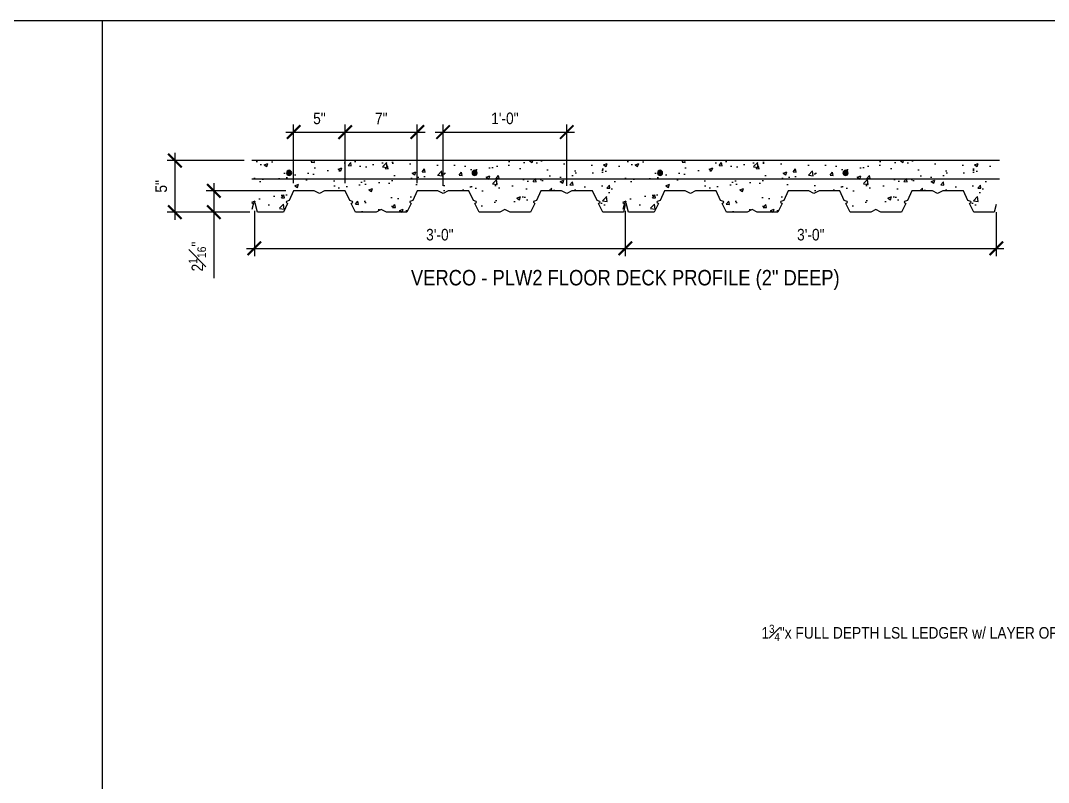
# Model space of a CAD drawing. Header units: inches. Extents: x -2661 to 42767, y -1222 to 9099.
# Drawn here: x 676.2 to 775.9, y 2013.6 to 2087.5 of the extents above; entities that cross this region are included whole.
import ezdxf
from ezdxf import colors
from ezdxf.entities.mleader import LeaderData, LeaderLine
from ezdxf.math import Vec2, Vec3

# ---------------------------------------------------------------- set-up
doc = ezdxf.new("R2010")
doc.units = ezdxf.units.IN
doc.header["$LTSCALE"] = 12
doc.header["$MEASUREMENT"] = 0
doc.header["$PDMODE"] = 3
doc.layers.get('0').update_dxf_attribs({"linetype": 'CONTINUOUS'})
doc.layers.get('DefPoints').update_dxf_attribs({"color": 251, "linetype": 'CONTINUOUS'})
doc.layers.add('DESIGNER COMMENTS', color=221, linetype='CONTINUOUS', plot=False)
doc.layers.add('S-ANNO-GRID-NONPLOT', color=251, linetype='CONTINUOUS', plot=False)
for name, color, linetype in [('S-ANNO-NOTE', 4, 'CONTINUOUS'), ('S-CONC', 4, 'CONTINUOUS'), ('S-REBAR', 7, 'CONTINUOUS'), ('S-STEEL', 4, 'CONTINUOUS')]:
    doc.layers.add(name, color=color, linetype=linetype)
doc.layers.add('S-HATCH2', color=2, linetype='CONTINUOUS', transparency=0.5)
doc.styles.add('Arial', font='arial.ttf', dxfattribs={"width": 0.85})
doc.dimstyles.new('DIM-12_Se', dxfattribs={"dimscale": 12, "dimtxt": 0.09375, "dimasz": 0.109375, "dimexe": 0.0625, "dimexo": 0.0625, "dimgap": 0.0625, "dimtad": 1, "dimdec": 4, "dimzin": 11, "dimdsep": 46, "dimlunit": 4, "dimtxsty": 'Arial', "dimblk": 'ARCHTICK', "dimcen": 0.125, "dimdle": 0.0625, "dimclrd": 256, "dimclre": 256, "dimclrt": 4, "dimadec": 0, "dimazin": 0, "dimtfac": 0.75, "dimtdec": 4, "dimtmove": 0, "dimatfit": 3, "dimfxl": 1, "dimfrac": 1, "dimtolj": 1, "dimtzin": 0, "dimarcsym": 0})

# ---------------------------------------------------------------- blocks, each defined once
blk = doc.blocks.new('Se_24x36_STARTERS_GRID')
for p, q in [((-279.627, 276), (-186.418, 276)), ((-186.418, -92), (-186.418, 276)), ((-186.418, 276), (-93.209, 276))]:
    blk.add_line(p, q)
blk = doc.blocks.new('_ARCHTICK')
at = {"color": 0, "linetype": 'ByBlock', "const_width": 0.15}
blk.add_lwpolyline([(-0.5, -0.5), (0.5, 0.5)], dxfattribs=at)
blk = doc.blocks.new('*D1845')
at = {"layer": 'DefPoints', "color": 0, "transparency": 16777216}
for p in [(698.883, 2069.823), (734.883, 2069.823), (734.883, 2065.427)]:
    blk.add_point(p, dxfattribs=at)
at = {"layer": 'DESIGNER COMMENTS', "lineweight": -2, "transparency": 16777216}
for p, q in [((698.883, 2069.073), (698.883, 2064.677)), ((734.883, 2069.073), (734.883, 2064.677)), ((698.133, 2065.427), (735.633, 2065.427))]:
    blk.add_line(p, q, dxfattribs=at)
at = {"layer": 'DESIGNER COMMENTS', "lineweight": -2, "transparency": 16777216, "xscale": 1.3125, "yscale": 1.3125, "zscale": 1.3125, "rotation": 180}
blk.add_blockref('_ARCHTICK', (698.883, 2065.427), dxfattribs=at)
at = {"layer": 'DESIGNER COMMENTS', "lineweight": -2, "transparency": 16777216, "xscale": 1.3125, "yscale": 1.3125, "zscale": 1.3125}
blk.add_blockref('_ARCHTICK', (734.883, 2065.427), dxfattribs=at)
at = {"layer": 'DESIGNER COMMENTS', "color": 4, "transparency": 16777216, "insert": (716.883, 2066.751), "char_height": 1.125, "attachment_point": 5, "style": 'Arial'}
blk.add_mtext('\\A1;3\'-0"', dxfattribs=at)
blk = doc.blocks.new('*D1846')
at = {"layer": 'DefPoints', "color": 0, "transparency": 16777216}
for p in [(698.633, 2073.948), (691.169, 2068.948), (699.133, 2068.948)]:
    blk.add_point(p, dxfattribs=at)
at = {"layer": 'DESIGNER COMMENTS', "lineweight": -2, "transparency": 16777216}
for p, q in [((697.883, 2073.948), (690.419, 2073.948)), ((691.169, 2074.698), (691.169, 2068.198)), ((698.383, 2068.948), (690.419, 2068.948))]:
    blk.add_line(p, q, dxfattribs=at)
at = {"layer": 'DESIGNER COMMENTS', "lineweight": -2, "transparency": 16777216, "xscale": 1.3125, "yscale": 1.3125, "zscale": 1.3125}
for p, rotation in [((691.169, 2073.948), 90), ((691.169, 2068.948), 270)]:
    blk.add_blockref('_ARCHTICK', p, dxfattribs=dict(at, rotation=rotation))
at = {"layer": 'DESIGNER COMMENTS', "color": 4, "transparency": 16777216, "insert": (689.847, 2071.448), "char_height": 1.125, "attachment_point": 5, "rotation": 90, "style": 'Arial'}
blk.add_mtext('\\A1;5"', dxfattribs=at)
blk = doc.blocks.new('*U285')
h = blk.add_hatch(color=256)
h.dxf.hatch_style = 1
h.paths.add_polyline_path([(0.25, 0, 1), (-0.25, 0, 1)])
at = {"color": 0}
blk.add_circle((0, 0), 0.25, dxfattribs=at)
blk = doc.blocks.new('*U1834')
at = {"layer": 'S-REBAR', "xscale": -1}
blk.add_blockref('*U285', (0, 0), dxfattribs=at)
blk = doc.blocks.new('*U1833')
at = {"layer": 'S-REBAR', "color": 0, "linetype": 'ByBlock', "lineweight": -2, "transparency": 16777216}
for p in [(0, 0), (18, 0), (36, 0), (54, 0)]:
    blk.add_blockref('*U1834', p, dxfattribs=at)
blk = doc.blocks.new('*D1847')
at = {"layer": 'DefPoints', "color": 0, "transparency": 16777216}
for p in [(702.696, 2071.01), (694.954, 2068.948), (699.196, 2068.948)]:
    blk.add_point(p, dxfattribs=at)
at = {"layer": 'DESIGNER COMMENTS', "lineweight": -2, "transparency": 16777216}
for p, q in [((701.946, 2071.01), (694.204, 2071.01)), ((694.954, 2071.76), (694.954, 2068.948)), ((698.446, 2068.948), (694.204, 2068.948)), ((694.954, 2068.948), (694.954, 2062.547))]:
    blk.add_line(p, q, dxfattribs=at)
at = {"layer": 'DESIGNER COMMENTS', "lineweight": -2, "transparency": 16777216, "xscale": 1.3125, "yscale": 1.3125, "zscale": 1.3125}
for p, rotation in [((694.954, 2071.01), 90), ((694.954, 2068.948), 270)]:
    blk.add_blockref('_ARCHTICK', p, dxfattribs=dict(at, rotation=rotation))
at = {"layer": 'DESIGNER COMMENTS', "color": 4, "transparency": 16777216, "insert": (693.35, 2064.631), "char_height": 1.125, "attachment_point": 5, "rotation": 90, "style": 'Arial'}
blk.add_mtext('\\A1;2{\\H0.75x;\\S1#16;}"', dxfattribs=at)
blk = doc.blocks.new('*D1848')
at = {"layer": 'DefPoints', "color": 0, "transparency": 16777216}
for p in [(734.883, 2069.823), (770.883, 2069.698), (770.883, 2065.427)]:
    blk.add_point(p, dxfattribs=at)
at = {"layer": 'DESIGNER COMMENTS', "lineweight": -2, "transparency": 16777216}
for p, q in [((734.883, 2069.073), (734.883, 2064.677)), ((770.883, 2068.948), (770.883, 2064.677)), ((734.133, 2065.427), (771.633, 2065.427))]:
    blk.add_line(p, q, dxfattribs=at)
at = {"layer": 'DESIGNER COMMENTS', "lineweight": -2, "transparency": 16777216, "xscale": 1.3125, "yscale": 1.3125, "zscale": 1.3125, "rotation": 180}
blk.add_blockref('_ARCHTICK', (734.883, 2065.427), dxfattribs=at)
at = {"layer": 'DESIGNER COMMENTS', "lineweight": -2, "transparency": 16777216, "xscale": 1.3125, "yscale": 1.3125, "zscale": 1.3125}
blk.add_blockref('_ARCHTICK', (770.883, 2065.427), dxfattribs=at)
at = {"layer": 'DESIGNER COMMENTS', "color": 4, "transparency": 16777216, "insert": (752.883, 2066.751), "char_height": 1.125, "attachment_point": 5, "style": 'Arial'}
blk.add_mtext('\\A1;3\'-0"', dxfattribs=at)
blk = doc.blocks.new('*D1849')
at = {"layer": 'DefPoints', "color": 0, "transparency": 16777216}
for p in [(707.696, 2076.718), (702.696, 2071.01), (707.696, 2071.01)]:
    blk.add_point(p, dxfattribs=at)
at = {"layer": 'DESIGNER COMMENTS', "lineweight": -2, "transparency": 16777216}
for p, q in [((702.696, 2071.76), (702.696, 2077.468)), ((707.696, 2071.76), (707.696, 2077.468)), ((701.946, 2076.718), (708.446, 2076.718))]:
    blk.add_line(p, q, dxfattribs=at)
at = {"layer": 'DESIGNER COMMENTS', "lineweight": -2, "transparency": 16777216, "xscale": 1.3125, "yscale": 1.3125, "zscale": 1.3125, "rotation": 180}
blk.add_blockref('_ARCHTICK', (702.696, 2076.718), dxfattribs=at)
at = {"layer": 'DESIGNER COMMENTS', "lineweight": -2, "transparency": 16777216, "xscale": 1.3125, "yscale": 1.3125, "zscale": 1.3125}
blk.add_blockref('_ARCHTICK', (707.696, 2076.718), dxfattribs=at)
at = {"layer": 'DESIGNER COMMENTS', "color": 4, "transparency": 16777216, "insert": (705.196, 2078.04), "char_height": 1.125, "attachment_point": 5, "style": 'Arial'}
blk.add_mtext('\\A1;5"', dxfattribs=at)
blk = doc.blocks.new('*D1907')
at = {"layer": 'DefPoints', "color": 0, "transparency": 16777216}
for p in [(714.696, 2076.718), (707.696, 2071.01), (714.696, 2071.01)]:
    blk.add_point(p, dxfattribs=at)
at = {"layer": 'DESIGNER COMMENTS', "lineweight": -2, "transparency": 16777216}
for p, q in [((707.696, 2071.76), (707.696, 2077.468)), ((714.696, 2071.76), (714.696, 2077.468)), ((706.946, 2076.718), (715.446, 2076.718))]:
    blk.add_line(p, q, dxfattribs=at)
at = {"layer": 'DESIGNER COMMENTS', "lineweight": -2, "transparency": 16777216, "xscale": 1.3125, "yscale": 1.3125, "zscale": 1.3125, "rotation": 180}
blk.add_blockref('_ARCHTICK', (707.696, 2076.718), dxfattribs=at)
at = {"layer": 'DESIGNER COMMENTS', "lineweight": -2, "transparency": 16777216, "xscale": 1.3125, "yscale": 1.3125, "zscale": 1.3125}
blk.add_blockref('_ARCHTICK', (714.696, 2076.718), dxfattribs=at)
at = {"layer": 'DESIGNER COMMENTS', "color": 4, "transparency": 16777216, "insert": (711.196, 2078.031), "char_height": 1.125, "attachment_point": 5, "style": 'Arial'}
blk.add_mtext('\\A1;7"', dxfattribs=at)
blk = doc.blocks.new('*D1850')
at = {"layer": 'DefPoints', "color": 0, "transparency": 16777216}
for p in [(729.196, 2076.718), (717.196, 2070.76), (729.196, 2070.76)]:
    blk.add_point(p, dxfattribs=at)
at = {"layer": 'DESIGNER COMMENTS', "lineweight": -2, "transparency": 16777216}
for p, q in [((717.196, 2071.51), (717.196, 2077.468)), ((729.196, 2071.51), (729.196, 2077.468)), ((716.446, 2076.718), (729.946, 2076.718))]:
    blk.add_line(p, q, dxfattribs=at)
at = {"layer": 'DESIGNER COMMENTS', "lineweight": -2, "transparency": 16777216, "xscale": 1.3125, "yscale": 1.3125, "zscale": 1.3125, "rotation": 180}
blk.add_blockref('_ARCHTICK', (717.196, 2076.718), dxfattribs=at)
at = {"layer": 'DESIGNER COMMENTS', "lineweight": -2, "transparency": 16777216, "xscale": 1.3125, "yscale": 1.3125, "zscale": 1.3125}
blk.add_blockref('_ARCHTICK', (729.196, 2076.718), dxfattribs=at)
at = {"layer": 'DESIGNER COMMENTS', "color": 4, "transparency": 16777216, "insert": (723.196, 2078.043), "char_height": 1.125, "attachment_point": 5, "style": 'Arial'}
blk.add_mtext('\\A1;1\'-0"', dxfattribs=at)

msp = doc.modelspace()

# ---------------------------------------------------------------- hatches: boundary and pattern name
at = {"layer": 'S-HATCH2'}
h = msp.add_hatch(dxfattribs=at)
h.set_pattern_fill('AR-CONC', color=256, scale=0.5, style=0)
h.set_pattern_definition([(50, (-32328.5413, -1963.0942), (3.5863009, -0.31376067), [0.375, -4.125]), (355, (-32328.5413, -1963.094), (-0.69375667, 3.76096067), [0.3, -3.3]), (100.451444, (-32328.2424, -1963.1203), (2.89254423, 3.44719995), [0.31870096, -3.50571056]), (46.1842, (-32328.5413, -1962.094), (5.33620665, -0.8275964), [0.5625, -6.1875]), (96.635635, (-32328.0966, -1962.163), (4.6733097, 4.870593), [0.4780517, -5.2585688]), (351.184164, (-32328.541, -1962.094), (4.6733097, 4.870593), [0.45, -4.95]), (21, (-32328.0413, -1962.3442), (2.98453526, -2.01309445), [0.375, -4.125]), (326, (-32328.0413, -1962.344), (1.21657666, 3.62575023), [0.3, -3.3]), (71.451445, (-32327.7926, -1962.512), (4.2011119, 1.61265576), [0.31870095, -3.50571056]), (37.5, (-32328.5413, -1963.0942), (0.060799277, 1.66446927), [0, -3.26, 0, -3.35, 0, -3.3125]), (7.5, (-32328.5413, -1963.0942), (1.31534769, 1.97205856), [0, -1.91, 0, -3.185, 0, -1.2625]), (327.5, (-32329.6563, -1963.0942), (2.66911218, -0.11277436), [0, -1.25, 0, -3.9, 0, -5.175]), (317.5, (-32330.1563, -1963.0942), (2.91593085, 0.50052491), [0, -1.625, 0, -2.59, 0, -3.675])])
h.paths.add_polyline_path([(734.88334, 2073.94765), (698.63334, 2073.94765), (698.63334, 2069.19765), (698.78959, 2069.82265), (698.97709, 2069.82265), (699.19584, 2068.94765), (701.69584, 2068.94765), (702.11488, 2069.78573), (701.95772, 2069.91862), (701.98675, 2069.97668), (702.25508, 2070.06612), (702.69584, 2071.01015), (704.69584, 2071.01015), (705.19584, 2070.76015), (705.69584, 2071.01015), (707.69584, 2071.01015), (708.1366, 2070.06612), (708.40493, 2069.97668), (708.43396, 2069.91862), (708.2768, 2069.78573), (708.69584, 2068.94765), (710.69584, 2068.94765), (711.19584, 2069.19765), (711.69584, 2068.94765), (713.69584, 2068.94765), (714.11488, 2069.78573), (713.95772, 2069.91862), (713.98675, 2069.97668), (714.25508, 2070.06612), (714.69584, 2071.01015), (716.69584, 2071.01015), (717.19584, 2070.76015), (717.69584, 2071.01015), (719.69584, 2071.01015), (720.1366, 2070.06612), (720.40493, 2069.97668), (720.43396, 2069.91862), (720.2768, 2069.78573), (720.69584, 2068.94765), (722.69584, 2068.94765), (723.19584, 2069.19765), (723.69584, 2068.94765), (725.69584, 2068.94765), (726.11488, 2069.78573), (725.95772, 2069.91862), (725.98675, 2069.97668), (726.25508, 2070.06612), (726.69584, 2071.01015), (728.69584, 2071.01015), (729.19584, 2070.76015), (729.69584, 2071.01015), (731.69584, 2071.01015), (732.1366, 2070.06612), (732.40493, 2069.97668), (732.43396, 2069.91862), (732.2768, 2069.78573), (732.69584, 2068.94765), (734.69584, 2068.94765), (734.88334, 2069.69765)])
h = msp.add_hatch(dxfattribs=at)
h.set_pattern_fill('AR-CONC', color=256, scale=0.5, style=0)
h.set_pattern_definition([(50, (-32292.5413, -1963.0942), (3.5863009, -0.31376067), [0.375, -4.125]), (355, (-32292.5413, -1963.094), (-0.69375667, 3.76096067), [0.3, -3.3]), (100.451444, (-32292.2424, -1963.1203), (2.89254423, 3.44719995), [0.31870096, -3.50571056]), (46.1842, (-32292.5413, -1962.094), (5.33620665, -0.8275964), [0.5625, -6.1875]), (96.635635, (-32292.0966, -1962.163), (4.6733097, 4.870593), [0.4780517, -5.2585688]), (351.184164, (-32292.541, -1962.094), (4.6733097, 4.870593), [0.45, -4.95]), (21, (-32292.0413, -1962.3442), (2.98453526, -2.01309445), [0.375, -4.125]), (326, (-32292.0413, -1962.344), (1.21657666, 3.62575023), [0.3, -3.3]), (71.451445, (-32291.7926, -1962.512), (4.2011119, 1.61265576), [0.31870095, -3.50571056]), (37.5, (-32292.5413, -1963.0942), (0.060799277, 1.66446927), [0, -3.26, 0, -3.35, 0, -3.3125]), (7.5, (-32292.5413, -1963.0942), (1.31534769, 1.97205856), [0, -1.91, 0, -3.185, 0, -1.2625]), (327.5, (-32293.6563, -1963.0942), (2.66911218, -0.11277436), [0, -1.25, 0, -3.9, 0, -5.175]), (317.5, (-32294.1563, -1963.0942), (2.91593085, 0.50052491), [0, -1.625, 0, -2.59, 0, -3.675])])
h.paths.add_polyline_path([(770.88334, 2073.94765), (734.63334, 2073.94765), (734.63334, 2069.19765), (734.78959, 2069.82265), (734.97709, 2069.82265), (735.19584, 2068.94765), (737.69584, 2068.94765), (738.11488, 2069.78573), (737.95772, 2069.91862), (737.98675, 2069.97668), (738.25508, 2070.06612), (738.69584, 2071.01015), (740.69584, 2071.01015), (741.19584, 2070.76015), (741.69584, 2071.01015), (743.69584, 2071.01015), (744.1366, 2070.06612), (744.40493, 2069.97668), (744.43396, 2069.91862), (744.2768, 2069.78573), (744.69584, 2068.94765), (746.69584, 2068.94765), (747.19584, 2069.19765), (747.69584, 2068.94765), (749.69584, 2068.94765), (750.11488, 2069.78573), (749.95772, 2069.91862), (749.98675, 2069.97668), (750.25508, 2070.06612), (750.69584, 2071.01015), (752.69584, 2071.01015), (753.19584, 2070.76015), (753.69584, 2071.01015), (755.69584, 2071.01015), (756.1366, 2070.06612), (756.40493, 2069.97668), (756.43396, 2069.91862), (756.2768, 2069.78573), (756.69584, 2068.94765), (758.69584, 2068.94765), (759.19584, 2069.19765), (759.69584, 2068.94765), (761.69584, 2068.94765), (762.11488, 2069.78573), (761.95772, 2069.91862), (761.98675, 2069.97668), (762.25508, 2070.06612), (762.69584, 2071.01015), (764.69584, 2071.01015), (765.19584, 2070.76015), (765.69584, 2071.01015), (767.69584, 2071.01015), (768.1366, 2070.06612), (768.40493, 2069.97668), (768.43396, 2069.91862), (768.2768, 2069.78573), (768.69584, 2068.94765), (770.69584, 2068.94765), (770.88334, 2069.69765)])

# ---------------------------------------------------------------- linework, layer by layer
at = {"layer": 'S-CONC'}
msp.add_lwpolyline([(771.19584, 2073.94765), (698.63334, 2073.94765)], dxfattribs=at)
at = {"layer": 'S-REBAR'}
msp.add_lwpolyline([(771.19584, 2072.13515), (698.63334, 2072.13515)], dxfattribs=at)
at = {"layer": 'S-STEEL', "color": 5}
for points in [[(734.88334, 2069.69765), (734.69584, 2068.94765), (732.69584, 2068.94765), (732.2768, 2069.78573), (732.43396, 2069.91862), (732.40493, 2069.97668), (732.1366, 2070.06612), (731.69584, 2071.01015), (729.69584, 2071.01015), (729.19584, 2070.76015), (728.69584, 2071.01015), (726.69584, 2071.01015), (726.25508, 2070.06612), (725.98675, 2069.97668), (725.95772, 2069.91862), (726.11488, 2069.78573), (725.69584, 2068.94765), (723.69584, 2068.94765), (723.19584, 2069.19765), (722.69584, 2068.94765), (720.69584, 2068.94765), (720.2768, 2069.78573), (720.43396, 2069.91862), (720.40493, 2069.97668), (720.1366, 2070.06612), (719.69584, 2071.01015), (717.69584, 2071.01015), (717.19584, 2070.76015), (716.69584, 2071.01015), (714.69584, 2071.01015), (714.25508, 2070.06612), (713.98675, 2069.97668), (713.95772, 2069.91862), (714.11488, 2069.78573), (713.69584, 2068.94765), (711.69584, 2068.94765), (711.19584, 2069.19765), (710.69584, 2068.94765), (708.69584, 2068.94765), (708.2768, 2069.78573), (708.43396, 2069.91862), (708.40493, 2069.97668), (708.1366, 2070.06612), (707.69584, 2071.01015), (705.69584, 2071.01015), (705.19584, 2070.76015), (704.69584, 2071.01015), (702.69584, 2071.01015), (702.25508, 2070.06612), (701.98675, 2069.97668), (701.95772, 2069.91862), (702.11488, 2069.78573), (701.69584, 2068.94765), (699.19584, 2068.94765), (698.97709, 2069.82265), (698.78959, 2069.82265), (698.63334, 2069.19765)], [(770.88334, 2069.69765), (770.69584, 2068.94765), (768.69584, 2068.94765), (768.2768, 2069.78573), (768.43396, 2069.91862), (768.40493, 2069.97668), (768.1366, 2070.06612), (767.69584, 2071.01015), (765.69584, 2071.01015), (765.19584, 2070.76015), (764.69584, 2071.01015), (762.69584, 2071.01015), (762.25508, 2070.06612), (761.98675, 2069.97668), (761.95772, 2069.91862), (762.11488, 2069.78573), (761.69584, 2068.94765), (759.69584, 2068.94765), (759.19584, 2069.19765), (758.69584, 2068.94765), (756.69584, 2068.94765), (756.2768, 2069.78573), (756.43396, 2069.91862), (756.40493, 2069.97668), (756.1366, 2070.06612), (755.69584, 2071.01015), (753.69584, 2071.01015), (753.19584, 2070.76015), (752.69584, 2071.01015), (750.69584, 2071.01015), (750.25508, 2070.06612), (749.98675, 2069.97668), (749.95772, 2069.91862), (750.11488, 2069.78573), (749.69584, 2068.94765), (747.69584, 2068.94765), (747.19584, 2069.19765), (746.69584, 2068.94765), (744.69584, 2068.94765), (744.2768, 2069.78573), (744.43396, 2069.91862), (744.40493, 2069.97668), (744.1366, 2070.06612), (743.69584, 2071.01015), (741.69584, 2071.01015), (741.19584, 2070.76015), (740.69584, 2071.01015), (738.69584, 2071.01015), (738.25508, 2070.06612), (737.98675, 2069.97668), (737.95772, 2069.91862), (738.11488, 2069.78573), (737.69584, 2068.94765), (735.19584, 2068.94765), (734.97709, 2069.82265), (734.78959, 2069.82265), (734.63334, 2069.19765)]]:
    msp.add_lwpolyline(points, dxfattribs=at)

# ---------------------------------------------------------------- block references
at = {"layer": 'S-ANNO-GRID-NONPLOT'}
msp.add_blockref('Se_24x36_STARTERS_GRID', (870.57281, 1811.54657), dxfattribs=at)
at = {"layer": 'S-REBAR'}
msp.add_blockref('*U1833', (702.25894, 2072.76015), dxfattribs=at)

# ---------------------------------------------------------------- texts
at = {"layer": 'DESIGNER COMMENTS', "insert": (734.88334, 2062.35879), "char_height": 1.5, "attachment_point": 5, "style": 'Arial'}
msp.add_mtext('VERCO - PLW2 FLOOR DECK PROFILE (2" DEEP)', dxfattribs=at)

# ---------------------------------------------------------------- dimensions: what is measured, and where the dimension line sits
at = {"layer": 'DESIGNER COMMENTS'}
for base, p1, p2, picture, middle in [((707.69584, 2076.71837), (702.69584, 2071.01015), (707.69584, 2071.01015), '*D1849', (705.19584, 2078.04047)), ((714.69584, 2076.71837), (707.69584, 2071.01015), (714.69584, 2071.01015), '*D1907', (711.19584, 2078.03087)), ((729.19584, 2076.71837), (717.19584, 2070.76015), (729.19584, 2070.76015), '*D1850', (723.19584, 2078.04277)), ((734.88334, 2065.42656), (698.88334, 2069.82265), (734.88334, 2069.82265), '*D1845', (716.88334, 2066.75133)), ((770.88334, 2065.42656), (734.88334, 2069.82265), (770.88334, 2069.69765), '*D1848', (752.88334, 2066.75133))]:
    dim = msp.add_linear_dim(base=base, p1=p1, p2=p2, dimstyle='DIM-12_Se', dxfattribs=at)
    dim.commit()
    dim.dimension.update_dxf_attribs({"geometry": picture, "text_midpoint": middle})
dim = msp.add_linear_dim(base=(691.1691, 2068.94765), p1=(698.63334, 2073.94765), p2=(699.13334, 2068.94765), angle=270, dimstyle='DIM-12_Se', dxfattribs=at)
dim.commit()
dim.dimension.update_dxf_attribs({"geometry": '*D1846', "text_midpoint": (689.847, 2071.44765)})
dim = msp.add_linear_dim(base=(694.95391, 2068.94765), p1=(702.69584, 2071.01015), p2=(699.19584, 2068.94765), angle=270, dimstyle='DIM-12_Se', dxfattribs=at)
dim.commit()
dim.dimension.update_dxf_attribs({"geometry": '*D1847', "text_midpoint": (694.95391, 2064.6314), "dimtype": 160})

# ---------------------------------------------------------------- leaders
at = {"layer": 'S-ANNO-NOTE'}
ml = msp.add_multileader_mtext('Standard', dxfattribs=at)
ml.set_content('\\A1;{\\C4;1\\H0.7x;\\S3#4;\\H1.42857x;"x FULL DEPTH LSL LEDGER w/ LAYER OF BITUTHENE w/ (2) \\H0.7x;\\S5#8;\\H1.4286x;"%%C  ANCHOR BOLTS @8"O.C. (6" EMBED.)}', color=256, style='Arial')
ml.set_leader_properties(color=2)
ml.build(insert=Vec2(0, 0))
ml.multileader.update_dxf_attribs({"dogleg_length": 0.36, "arrow_head_size": 1.3125, "scale": 12})
ctx = ml.context
ctx.base_point, ctx.scale, ctx.char_height, ctx.arrow_head_size, ctx.landing_gap_size, ctx.plane_origin = Vec3(791.46528, 2028.16241), 12, 1.125, 1.3125, 0.75, Vec3(863.48252, 2323.5897)
ctx.text_align_type = 2
notes = []
notes.append((ctx, [(0, (1, 1, 0), (818.6192, 2028.16241), (-1, 0), 1.5, [(0, [(831.73012, 2041.27333)], 0, [])])]))
ctx.mtext.insert, ctx.mtext.width, ctx.mtext.alignment, ctx.mtext.flow_direction = Vec3(816.3692, 2028.89029), 24.2410025, 3, 5
ml = msp.add_multileader_mtext('Standard', dxfattribs=at)
ml.set_content('\\A1;JOIST PER PLAN w/ HANGER PER SCHEDULE', color=4, style='Arial')
ml.set_leader_properties(color=2)
ml.build(insert=Vec2(0, 0))
ml.multileader.update_dxf_attribs({"dogleg_length": 0.36, "arrow_head_size": 1.3125, "scale": 12})
ctx = ml.context
ctx.base_point, ctx.scale, ctx.char_height, ctx.arrow_head_size, ctx.landing_gap_size, ctx.plane_origin = Vec3(798.65859, 2035.02322), 12, 1.125, 1.3125, 1.08, Vec3(859.69758, 2331.7343)
ctx.text_align_type = 2
notes.append((ctx, [(0, (1, 1, 0), (818.6192, 2035.02322), (-1, 0), 1.5, [(0, [(824.86932, 2041.27333)], 0, [])])]))
ctx.mtext.insert, ctx.mtext.width, ctx.mtext.alignment, ctx.mtext.flow_direction = Vec3(816.0392, 2035.59531), 18.2336881, 3, 5
for ctx, leaders in notes:
    for number, flags, end, landing, length, lines in leaders:
        leader = LeaderData()
        leader.index, (leader.has_last_leader_line, leader.has_dogleg_vector, leader.attachment_direction) = number, flags
        leader.last_leader_point, leader.dogleg_vector, leader.dogleg_length = Vec3(end), Vec3(landing), length
        for number, points, colour, breaks in lines:
            line = LeaderLine()
            line.index, line.vertices, line.color, line.breaks = number, Vec3.list(points), colors.encode_raw_color(colour), breaks
            leader.lines.append(line)
        ctx.leaders.append(leader)

doc.saveas('drawing.dxf')
